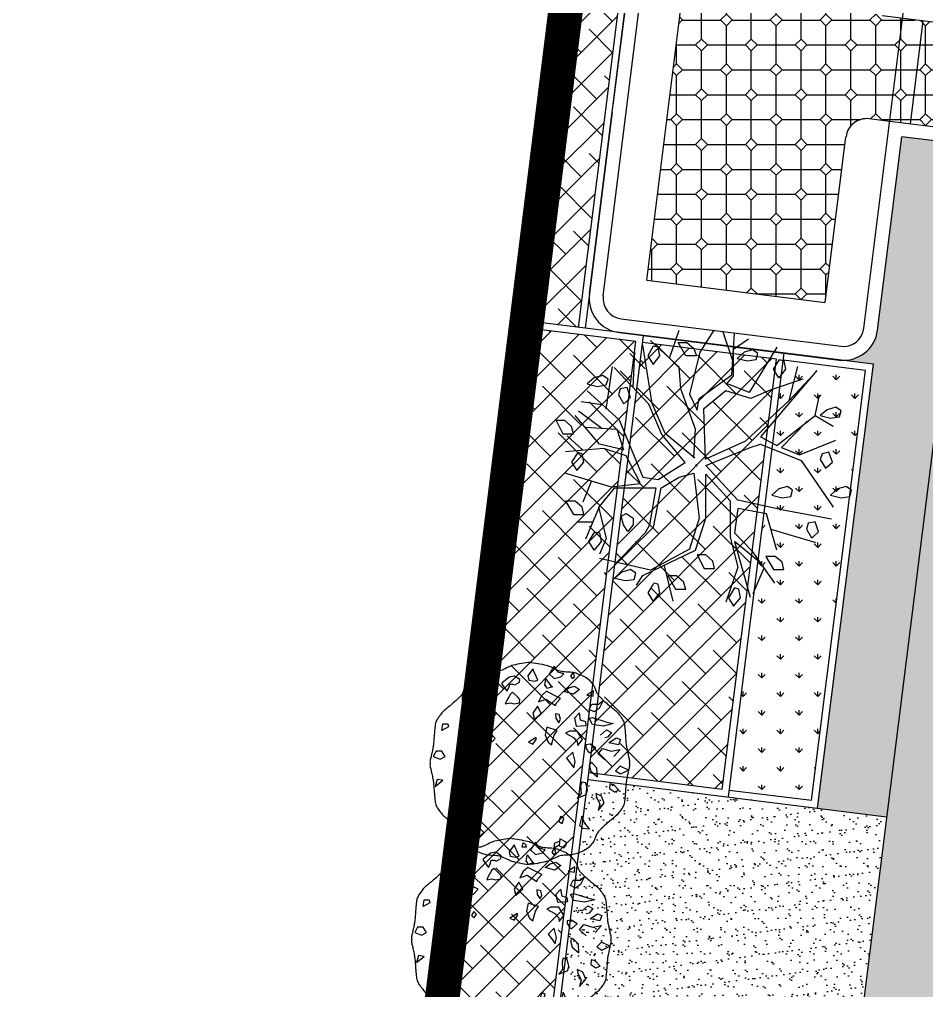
# Model space of a CAD drawing. Header units: millimetres. Extents: x 54321 to 643206, y 47154 to 1199119.
# Drawn here: x 97892 to 111009, y 107823 to 121865 of the extents above; entities that cross this region are included whole.
import ezdxf

# ---------------------------------------------------------------- set-up
doc = ezdxf.new("R2010")
doc.units = ezdxf.units.MM
doc.linetypes.add('SiteBoundary RT1$0$DASHDOT', pattern=[1, 0.5, -0.25, 0, -0.25])
for name, color, linetype in [('+AT9 - Trees', 3, 'Continuous'), ('+AT9-HATCH', 8, 'Continuous'), ('+AT9-PAVE', 1, 'Continuous'), ('+AT9_Hardscape', 1, 'Continuous'), ('09 RT1 - POD - FACILITY$0$AM-LOW WALL', 2, 'Continuous'), ('SiteBoundary RT1$0$AM-BOUNDARYLINE', 242, 'SiteBoundary RT1$0$DASHDOT')]:
    doc.layers.add(name, color=color, linetype=linetype)
pattern_1 = [(45, (4908208.38, 2762928.94), (-224.506403, 224.506403), []), (135, (4908208.38, 2762928.94), (-673.519209, 224.506403), [793.75, -476.25])]
pattern_2 = [(0, (4519.18, -35824.1), (360, 360), [550.293, -169.707]), (90, (4434.33, -35739.26), (-360, 360), [550.293, -169.707]), (45, (4709.5, -35464.1), (-360.0008, 360.0008), [120, -389.118]), (315, (4709.5, -35464.1), (360.0008, 360.0008), [120, -389.118]), (45, (4794.33, -35548.97), (-360.0008, 360.0008), [120, -389.118]), (315, (4794.33, -35379.26), (360.0008, 360.0008), [120, -389.118])]

# ---------------------------------------------------------------- blocks, each defined once
blk = doc.blocks.new('ARCHITECT')
at = {"layer": '09 RT1 - POD - FACILITY$0$AM-LOW WALL', "color": 8}
for p, q in [((-14540, 51454), (-20823, 1219)), ((-14410, 51287), (-20667, 1199))]:
    blk.add_line(p, q, dxfattribs=at)
blk = doc.blocks.new('T26')
at = {"color": 0, "linetype": 'Continuous'}
for points in [[(-471, 1882), (-304, 2376)], [(304, 2376), (61, 1985), (-122, 1251), (15, 970), (46, 1175), (624, 1589), (669, 2319)], [(639, 1837), (471, 2338)], [(654, 2042), (913, 2224)], [(-30, 129), (-548, 559), (-776, 1084), (-943, 2118)], [(-46, 133), (-15, 635), (-274, 1346), (-304, 1722), (-806, 2190)], [(1414, 2072), (928, 1281), (593, 1411), (532, 1433), (654, 1574), (654, 2034)], [(-897, 1692), (-1171, 1962)], [(-1110, 1365), (-1080, 2000)], [(-1916, 1308), (-1354, 798), (-943, -209), (-669, -247), (-198, 49), (-608, 540), (-837, 1072), (-1445, 1719)], [(-1582, 989), (-1475, 1738)], [(1627, 1141), (1780, 1738)], [(2114, 1665), (1125, 502), (1414, 350), (2084, 878), (2403, 688)], [(1871, 1513), (1293, 1319), (958, 1171), (517, 1308), (122, 989), (152, 110), (867, 430), (1627, 1141), (1977, 1513)], [(2084, 878), (2160, 1232)], [(-1658, 1061), (-2023, 1118)], [(-1947, 669), (-1399, 635), (-1278, 274), (-1703, 373), (-2129, 878)], [(-1658, 650), (-2068, 951)], [(1947, 776), (1491, 316), (1810, 183), (2449, 445)], [(-1992, 266), (-2266, 521)], [(2373, -943), (1551, -791), (730, -608), (167, -4), (943, 316), (1125, 373), (1840, 87), (2403, -734)], [(-989, -304), (-1232, 167), (-1627, 297), (-2297, 240)], [(-15, 0), (0, 0), (0, 19)], [(0, -19), (0, 0), (15, 0)], [(-989, -323), (-1491, -380), (-2312, -137)], [(-624, -399), (-304, -209), (-46, -137), (46, -924), (-122, -1468), (-806, -1840), (-1703, -1635)], [(-1049, -2103), (-943, -1935), (-15, -1487), (167, -924), (167, -152), (593, -624), (593, -1259), (730, -1787), (517, -2403)], [(-1840, -274), (-1992, -643)], [(-776, -399), (-1445, -399), (-1703, -715), (-1947, -1297)], [(-624, -395), (-760, -1091), (-1551, -1871)], [(-776, -395), (-715, -395), (-821, -1046), (-897, -1186), (-1217, -1510)], [(-1719, -726), (-1582, -1281), (-1703, -1559)], [(1414, -1487), (1232, -848), (730, -757), (669, -1183), (973, -1502), (1369, -2068)], [(-1825, -996), (-2099, -996)], [(1308, -1122), (2099, -1354)], [(1095, -1688), (669, -1338), (943, -2312)], [(-1202, -1506), (-1399, -1700)], [(-563, -1764), (-411, -2384)], [(1186, -1806), (989, -2255)], [(-760, -2087), (-852, -2240), (-760, -2388), (-639, -2240), (-669, -2087), (-760, -2065)]]:
    blk.add_lwpolyline(points, dxfattribs=at)
for points in [[(-669, 2072), (-760, 2091), (-852, 1924), (-760, 1772), (-639, 1924)], [(0, 1924), (-183, 1924), (-319, 2156), (-167, 2156), (-46, 2053)], [(989, 2030), (837, 1989), (715, 1878), (897, 1837), (1049, 1859), (1080, 1966)], [(1445, 1536), (1354, 1688), (1460, 1856), (1536, 1837), (1567, 1688)], [(-1643, 1578), (-1795, 1536), (-1916, 1430), (-1734, 1384), (-1582, 1411), (-1551, 1513)], [(-1278, 1087), (-1247, 1106), (-1156, 1190), (-1217, 1365), (-1338, 1346), (-1369, 1236)], [(2449, 1023), (2297, 977), (2175, 875), (2357, 829), (2510, 852), (2540, 958)], [(-2342, 551), (-2160, 551), (-2190, 681), (-2312, 787), (-2464, 787)], [(-2008, 205), (-2084, 228), (-2190, 57), (-2099, -91), (-1977, 57)], [(2388, 57), (2327, 232), (2205, 205), (2175, 103), (2266, -49), (2297, -27)], [(1597, -373), (1445, -414), (1323, -521), (1506, -567), (1658, -544), (1688, -437)], [(2479, -414), (2357, -521), (2540, -567), (2692, -544), (2722, -437), (2631, -373)], [(-2008, -734), (-2129, -631), (-2297, -631), (-2160, -863), (-1977, -863)], [(-1323, -894), (-1232, -844), (-1110, -924), (-1110, -1042), (-1202, -1160), (-1278, -1042)], [(1962, -1015), (1932, -1122), (2023, -1274), (2053, -1251), (2145, -1164), (2084, -992)], [(-1795, -1487), (-1886, -1338), (-1780, -1167), (-1703, -1186), (-1673, -1338)], [(167, -1570), (15, -1570), (137, -1810), (319, -1810), (289, -1681)], [(1354, -1829), (1536, -1829), (1506, -1700), (1384, -1597), (1217, -1597)], [(-1156, -1829), (-1308, -1875), (-1430, -1981), (-1247, -2023), (-1095, -2004), (-1065, -1894)], [(-350, -1939), (-502, -1939), (-365, -2175), (-183, -2175), (-228, -2046)], [(563, -2323), (654, -2472), (776, -2323), (745, -2175), (669, -2152)]]:
    blk.add_lwpolyline(points, close=True, dxfattribs=at)
blk = doc.blocks.new('T18')
at = {"color": 0, "linetype": 'Continuous'}
for points in [[(-74, 2531), (-114, 2527), (-160, 2522), (-210, 2514), (-263, 2506), (-317, 2496), (-369, 2485), (-419, 2475), (-464, 2464), (-503, 2453), (-531, 2443), (-564, 2429), (-599, 2413), (-635, 2396), (-672, 2378), (-709, 2361), (-744, 2345), (-777, 2332), (-805, 2323), (-837, 2317), (-875, 2312), (-916, 2308), (-960, 2305), (-1004, 2303), (-1048, 2300), (-1089, 2296), (-1127, 2291), (-1158, 2284), (-1189, 2275), (-1224, 2263), (-1262, 2249), (-1301, 2232), (-1341, 2215), (-1380, 2197), (-1416, 2178), (-1447, 2159), (-1474, 2141), (-1492, 2126), (-1511, 2108), (-1531, 2086), (-1552, 2062), (-1572, 2038), (-1592, 2013), (-1609, 1989), (-1625, 1967), (-1638, 1947), (-1646, 1931), (-1654, 1912), (-1662, 1890), (-1671, 1867), (-1679, 1844), (-1687, 1821), (-1695, 1800), (-1704, 1781), (-1713, 1765), (-1735, 1737), (-1762, 1706), (-1793, 1673), (-1828, 1640), (-1863, 1607), (-1899, 1574), (-1933, 1544), (-1964, 1517), (-1991, 1493), (-2009, 1477), (-2031, 1459), (-2055, 1440), (-2080, 1420), (-2106, 1400), (-2131, 1380), (-2155, 1360), (-2175, 1341), (-2192, 1324), (-2210, 1303), (-2230, 1279), (-2251, 1251), (-2272, 1221), (-2294, 1191), (-2313, 1160), (-2331, 1130), (-2345, 1102), (-2356, 1077), (-2364, 1051), (-2371, 1020), (-2376, 985), (-2380, 949), (-2384, 911), (-2387, 874), (-2389, 839), (-2392, 807), (-2394, 779), (-2397, 753), (-2399, 722), (-2402, 689), (-2404, 654), (-2407, 618), (-2410, 583), (-2413, 550), (-2416, 520), (-2419, 494), (-2423, 471), (-2428, 445), (-2434, 416), (-2441, 386), (-2448, 355), (-2455, 325), (-2461, 296), (-2466, 270), (-2470, 247), (-2473, 230), (-2478, 210), (-2484, 187), (-2490, 163), (-2495, 139), (-2498, 117), (-2497, 98), (-2492, 83), (-2482, 73), (-2492, 64), (-2497, 49), (-2498, 30), (-2495, 7), (-2490, -16), (-2484, -40), (-2478, -63), (-2473, -83), (-2470, -100), (-2466, -123), (-2461, -149), (-2455, -178), (-2448, -208), (-2441, -239), (-2434, -269), (-2428, -298), (-2423, -324), (-2419, -347), (-2416, -373), (-2413, -403), (-2410, -436), (-2407, -471), (-2404, -507), (-2402, -542), (-2399, -576), (-2397, -606), (-2394, -632), (-2392, -660), (-2389, -692), (-2387, -727), (-2384, -764), (-2380, -802), (-2376, -839), (-2371, -873), (-2364, -904), (-2356, -931), (-2345, -956), (-2331, -983), (-2313, -1013), (-2294, -1044), (-2272, -1075), (-2251, -1104), (-2230, -1132), (-2210, -1156), (-2192, -1177), (-2175, -1194), (-2155, -1213), (-2131, -1233), (-2106, -1253), (-2080, -1273), (-2055, -1293), (-2031, -1312), (-2009, -1330), (-1991, -1346), (-1964, -1370), (-1933, -1397), (-1899, -1428), (-1863, -1460), (-1828, -1493), (-1793, -1526), (-1762, -1559), (-1735, -1590), (-1713, -1618), (-1704, -1634), (-1695, -1653), (-1687, -1674), (-1679, -1697), (-1671, -1720), (-1662, -1743), (-1654, -1765), (-1646, -1784), (-1638, -1800), (-1625, -1820), (-1609, -1842), (-1592, -1866), (-1572, -1891), (-1552, -1916), (-1531, -1939), (-1511, -1961), (-1492, -1980), (-1474, -1995), (-1447, -2012), (-1416, -2031), (-1380, -2050), (-1341, -2068), (-1301, -2086), (-1262, -2102), (-1224, -2116), (-1189, -2128), (-1158, -2137), (-1127, -2144), (-1089, -2149), (-1048, -2153), (-1004, -2156), (-960, -2158), (-916, -2161), (-875, -2165), (-837, -2170), (-805, -2176), (-777, -2185), (-744, -2198), (-709, -2214), (-672, -2231), (-635, -2249), (-599, -2266), (-564, -2282), (-531, -2296), (-503, -2306), (-464, -2317), (-419, -2328), (-369, -2339), (-317, -2349), (-263, -2359), (-210, -2367), (-160, -2375), (-114, -2380), (-74, -2384)], [(-63, 2531), (-24, 2527), (23, 2522), (73, 2514), (126, 2506), (179, 2496), (232, 2485), (282, 2475), (327, 2464), (365, 2453), (394, 2443), (426, 2429), (461, 2413), (498, 2396), (535, 2378), (571, 2361), (607, 2345), (639, 2332), (668, 2323), (700, 2317), (737, 2312), (779, 2308), (822, 2305), (867, 2303), (910, 2300), (952, 2296), (989, 2291), (1021, 2284), (1051, 2275), (1086, 2263), (1124, 2249), (1164, 2232), (1204, 2215), (1242, 2197), (1278, 2178), (1310, 2159), (1336, 2141), (1354, 2126), (1374, 2108), (1394, 2086), (1415, 2062), (1435, 2038), (1454, 2013), (1472, 1989), (1487, 1967), (1500, 1947), (1509, 1931), (1517, 1912), (1525, 1890), (1533, 1867), (1541, 1844), (1550, 1821), (1558, 1800), (1567, 1781), (1576, 1765), (1597, 1737), (1624, 1706), (1656, 1673), (1690, 1640), (1726, 1607), (1761, 1574), (1795, 1544), (1826, 1517), (1853, 1493), (1871, 1477), (1893, 1459), (1917, 1440), (1943, 1420), (1969, 1400), (1994, 1380), (2017, 1360), (2038, 1341), (2055, 1324), (2073, 1303), (2092, 1279), (2114, 1251), (2135, 1221), (2156, 1191), (2176, 1160), (2193, 1130), (2208, 1102), (2219, 1077), (2227, 1051), (2233, 1020), (2238, 985), (2243, 949), (2246, 911), (2249, 874), (2252, 839), (2254, 807), (2257, 779), (2259, 753), (2262, 722), (2264, 689), (2267, 654), (2269, 618), (2272, 583), (2275, 550), (2278, 520), (2282, 494), (2286, 471), (2291, 445), (2297, 416), (2304, 386), (2311, 355), (2317, 325), (2323, 296), (2329, 270), (2332, 247), (2335, 230), (2341, 210), (2347, 187), (2353, 163), (2358, 139), (2360, 117), (2360, 98), (2355, 83), (2345, 73), (2355, 64), (2360, 49), (2360, 30), (2358, 7), (2353, -16), (2347, -40), (2341, -63), (2335, -83), (2332, -100), (2329, -123), (2323, -149), (2317, -178), (2311, -208), (2304, -239), (2297, -269), (2291, -298), (2286, -324), (2282, -347), (2278, -373), (2275, -403), (2272, -436), (2269, -471), (2267, -507), (2264, -542), (2262, -576), (2259, -606), (2257, -632), (2254, -660), (2252, -692), (2249, -727), (2246, -764), (2243, -802), (2238, -839), (2233, -873), (2227, -904), (2219, -931), (2208, -956), (2193, -983), (2176, -1013), (2156, -1044), (2135, -1075), (2114, -1104), (2092, -1132), (2073, -1156), (2055, -1177), (2038, -1194), (2017, -1213), (1994, -1233), (1969, -1253), (1943, -1273), (1917, -1293), (1893, -1312), (1871, -1330), (1853, -1346), (1826, -1370), (1795, -1397), (1761, -1428), (1726, -1460), (1690, -1493), (1656, -1526), (1624, -1559), (1597, -1590), (1576, -1618), (1567, -1634), (1558, -1653), (1550, -1674), (1541, -1697), (1533, -1720), (1525, -1743), (1517, -1765), (1509, -1784), (1500, -1800), (1487, -1820), (1472, -1842), (1454, -1866), (1435, -1891), (1415, -1916), (1394, -1939), (1374, -1961), (1354, -1980), (1336, -1995), (1310, -2012), (1278, -2031), (1242, -2050), (1204, -2068), (1164, -2086), (1124, -2102), (1086, -2116), (1051, -2128), (1021, -2137), (989, -2144), (952, -2149), (910, -2153), (867, -2156), (822, -2158), (779, -2161), (737, -2165), (700, -2170), (668, -2176), (639, -2185), (607, -2198), (571, -2214), (535, -2231), (498, -2249), (461, -2266), (426, -2282), (394, -2296), (365, -2306), (327, -2317), (282, -2328), (232, -2339), (179, -2349), (126, -2359), (73, -2367), (23, -2375), (-24, -2380), (-63, -2384)], [(1648, 760), (1799, 890), (1922, 825), (1826, 716), (1757, 699)], [(1757, 158), (1593, 309), (1703, 435), (1908, 374), (2127, 415), (1976, 244)], [(1552, -749), (1634, -920)], [(662, -1817), (525, -1875), (525, -1981), (649, -1909)]]:
    blk.add_lwpolyline(points, dxfattribs=at)
for points in [[(19, 2334), (5, 2379), (-118, 2208), (-91, 2098), (46, 2078), (129, 2098)], [(621, 2293), (525, 2444), (402, 2252), (525, 2143), (690, 2184), (758, 2252)], [(-926, 1872), (-912, 2047), (-1103, 2153), (-1145, 2136), (-1103, 1872), (-994, 1790)], [(-433, 1982), (-323, 2047), (-310, 2112), (-446, 2198), (-570, 2174), (-748, 2026), (-748, 2003), (-624, 1828), (-583, 1917), (-556, 2003), (-487, 2003)], [(293, 1965), (320, 2136), (443, 1965), (484, 1941), (348, 1900), (320, 1965)], [(991, 2293), (922, 2208), (964, 2143), (1018, 2184)], [(991, 1760), (758, 1825), (881, 1910), (1018, 1951), (1141, 1869)], [(-1719, 1606), (-1583, 1496), (-1555, 1561), (-1583, 1688), (-1719, 1773)], [(-1240, 1879), (-1364, 1879), (-1418, 1770), (-1432, 1681), (-1309, 1715), (-1227, 1770)], [(-1103, 1681), (-1254, 1592), (-1076, 1527), (-1021, 1527), (-939, 1616)], [(-487, 1804), (-542, 1760), (-638, 1588), (-665, 1523), (-542, 1547), (-446, 1523), (-323, 1547), (-310, 1630), (-351, 1674)], [(334, 1828), (224, 1725), (142, 1571), (320, 1636), (553, 1482), (580, 1551), (676, 1657), (498, 1746)], [(1319, 1732), (1470, 1708), (1484, 1842)], [(46, 1144), (211, 1294), (115, 1465), (5, 1294)], [(1607, 1517), (1716, 1606), (1621, 1407), (1497, 1325), (1374, 1387), (1443, 1517)], [(-1555, 1171), (-1555, 1260), (-1706, 1236), (-1706, 1106)], [(-1158, 1188), (-994, 1171), (-871, 1298), (-967, 1349), (-1021, 1318)], [(567, 1171), (635, 1061), (676, 1150), (649, 1260), (553, 1280)], [(1169, 1126), (1141, 1301), (1018, 1171), (1059, 979), (1306, 1000), (1292, 1085)], [(1785, 1085), (1963, 1041), (1716, 979), (1456, 1024), (1374, 1171), (1456, 1191)], [(-2212, 873), (-2185, 1037), (-2062, 1037), (-2048, 966)], [(-1569, 996), (-1706, 801), (-1788, 675), (-1678, 716), (-1459, 822), (-1418, 976)], [(306, 764), (375, 593), (457, 528), (525, 764), (594, 873), (348, 955)], [(-1035, 658), (-980, 603), (-912, 678), (-980, 750)], [(1087, 596), (1100, 510), (1210, 658), (1087, 856), (895, 856), (799, 812), (991, 702)], [(-104, 589), (5, 545), (87, 654), (87, 706)], [(1402, 545), (1292, 524), (1292, 459), (1347, 374), (1402, 333), (1538, 452)], [(2031, 699), (2141, 654), (2086, 524), (1853, 572)], [(-2349, 374), (-2418, 244), (-2253, 179), (-2130, 244), (-2212, 374)], [(-1555, 137), (-1377, 226), (-1555, 281), (-1678, 120), (-1692, 11)], [(1032, 117), (977, 346), (827, 202), (909, 96), (1005, -34)], [(1415, -116), (1579, -253), (1566, -40), (1429, 100), (1374, 42)], [(2141, -184), (2332, -92), (2127, 7), (2018, -109)], [(-2322, -314), (-2376, -489), (-2185, -338)], [(1196, -383), (1169, -468), (1183, -660), (1087, -769), (1306, -684), (1333, -574), (1292, -403)], [(1867, -533), (1990, -619), (2100, -574), (1976, -448), (1881, -424)], [(-1897, -879), (-1815, -1006), (-1829, -941), (-1747, -814), (-1802, -660)], [(1593, -1071), (1744, -896), (1675, -725), (1538, -660), (1552, -749), (1634, -920)], [(635, -1344), (717, -1389), (758, -1266), (676, -1221)], [(1265, -1375), (1196, -1207), (1141, -1440), (1210, -1505), (1388, -1522)], [(-1405, -1567), (-1336, -1721), (-1281, -1697), (-1186, -1611), (-1295, -1505)], [(-159, -1964), (-255, -1964), (-227, -1858), (-173, -1895)], [(813, -1847), (662, -1762), (649, -1933), (758, -1977), (813, -1912)]]:
    blk.add_lwpolyline(points, close=True, dxfattribs=at)

msp = doc.modelspace()

# ---------------------------------------------------------------- hatches: boundary and pattern name
at = {"layer": '+AT9-HATCH'}
h = msp.add_hatch(dxfattribs=at)
h.set_pattern_fill('ANSI38', color=62, scale=100)
h.set_pattern_definition(pattern_1)
h.paths.add_polyline_path([(105973, 117411), (106376, 120636), (107188, 127136), (107520, 129794), (106924, 129868), (105377, 117486)])
h = msp.add_hatch(dxfattribs=at)
h.set_pattern_fill('GRAVEL', color=252, scale=15, angle=270)
h.set_pattern_definition([(138.0127875, (4911738.24, 2776781.783), (-3428.99999979, 3048.00000024), [51.258216, -5074.572546]), (94.969741, (4911700.14, 2776816.073), (381.000021705, -4571.99999819), [87.960708, -8708.107334]), (42.5104471, (4911692.52, 2776903.703), (-4190.99999854, -3810.00000161), [62.022228, -6140.20842]), (177.273689, (4911597.27, 2777052.293), (7619.99999996, -381.0000008), [80.100678, -7929.965614]), (202.83365418, (4911517.26, 2777056.103), (4571.999999933, 1905.00000016), [78.545055, -7775.971162]), (267.273689, (4911444.87, 2777025.623), (381.0000008, 7619.99999996), [80.100678, -7929.965614]), (307.69424047, (4911441.06, 2776945.613), (-3810.000000285, 4952.99999978), [105.92905, -10486.967297]), (342.25532837, (4911505.83, 2776861.793), (8381.99999977, -2667.000000717), [100.007928, -9900.78849]), (31.42956562, (4911601.08, 2776831.313), (4952.999999734, 3048.00000043), [80.37195, -7956.831855]), (85.2363583, (4911669.66, 2776873.223), (-381.00000066, -4190.99999994), [91.756992, -4496.090543]), (132.3974378, (4911677.28, 2776964.663), (-4191.00000016, 4571.999999854), [118.661688, -11747.515877]), (48.8140748, (4911593.46, 2776675.103), (2286.00000019, 2666.99999984), [40.50068, -4009.584874]), (81.4692344, (4911620.13, 2776705.583), (-761.999999136, -4953.000000133), [77.052297, -7628.19585]), (135, (4911631.56, 2776781.78), (-381, 5e-13), [53.8814, -484.933966]), (113.1985905, (4911677.28, 2776808.453), (761.99999987, -1905.00000005), [29.016198, -2872.593355]), (201.8014095, (4911665.85, 2776835.12), (1143, 381.0000001), [41.034843, -2010.712949]), (300.9637565, (4911627.75, 2776819.88), (761.99999996, -1143), [66.64795, -2154.944723]), (71.5650512, (4911662.04, 2776762.73), (-381, -762), [48.19307, -1156.634718]), (286.38954033, (4911665.85, 2777056.103), (1143, -3810), [67.5132, -6683.824]), (340.34617594, (4911684.9, 2776991.333), (-4190.99999995, 1524.00000014), [56.63984, -5607.332352]), (203.1985905, (4911738.24, 2776762.733), (1905.00000005, 761.99999987), [58.032015, -2843.577538]), (253.61045967, (4911684.9, 2776739.873), (1142.99999973, 3810.00000008), [67.5132, -6683.824]), (249.4439548, (4911429.63, 2777056.103), (762, 1905), [65.10528, -3190.160147]), (204.7751406, (4911406.77, 2776995.143), (4190.99999897, 1905.00000227), [54.550818, -5400.539007]), (336.8014095, (4911357.24, 2776758.923), (1905.00000005, -761.9999999), [58.032015, -2843.577538]), (287.35402464, (4911410.58, 2776736.063), (-1524.00000032, 4952.9999999), [63.86741, -6322.856397]), (339.4439548, (4911357.24, 2776945.613), (-1905, 762), [32.55264, -3222.712787]), (11.3099325, (4911357.24, 2776781.78), (1524, 381), [19.42719, -1923.299245]), (75.9637565, (4911376.29, 2776785.59), (-381, -1143), [78.545055, -1492.358188]), (96.00900596, (4911395.34, 2776861.793), (381.0000002, -3809.99999998), [72.79005, -7206.20473]), (213.6900675, (4911593.46, 2776819.88), (762, 381), [54.948582, -1318.766454]), (263.1572266, (4911547.74, 2776789.403), (-761.99999966, -6477.00000004), [95.933514, -9497.40136]), (330.9453959, (4911536.31, 2776694.153), (-2666.99999998, 1524.00000004), [39.226236, -3883.408848]), (360, (4911570.6, 2776675.1), (381, 381), [22.86, -358.14]), (30.25643716, (4911406.77, 2776869.413), (-2667.0000001, -1523.99999981), [52.930044, -5240.091116]), (318.0127875, (4911452.49, 2776896.083), (3428.99999978, -3048.00000025), [102.516432, -5023.31433]), (270, (4911528.7, 2776827.5), (381, -381), [99.06, -281.94]), (235.3048465, (4911528.69, 2776728.443), (-2666.99999794, -3810.00000144), [60.241434, -5963.897509]), (164.0546041, (4911494.4, 2776678.913), (-1524, 380.99999997), [55.474362, -2718.247506]), (117.64597536, (4911441.06, 2776694.153), (-3809.999999495, 7239.000000266), [90.321765, -8941.869663]), (85.42607874, (4911399.15, 2776774.163), (381, 4953), [95.55442, -9459.876968])])
h.paths.add_polyline_path([(110430, 110337), (111643, 120044), (110651, 120168), (110302, 117374, -0.414214), (109743, 116940), (108950, 117039), (110240, 116878), (109433, 110462)])
h = msp.add_hatch(dxfattribs=at)
h.set_pattern_fill('ANSI38', color=62, scale=100)
h.set_pattern_definition(pattern_1)
h.paths.add_polyline_path([(105568, 107318), (106804, 117207), (105365, 117386), (104130, 107498)])
h = msp.add_hatch(dxfattribs=at)
h.set_pattern_fill('ANSI38', color=62, scale=100)
h.set_pattern_definition(pattern_1)
h.paths.add_polyline_path([(108838, 116952), (106903, 117194), (106126, 110976), (108056, 110735)])
h = msp.add_hatch(dxfattribs=at)
h.set_pattern_fill('GRASS', color=76, scale=15)
h.set_pattern_definition([(90, (4911357.24, 2777056.1), (-269.407684, 269.407684), [71.4375, -467.377867]), (45, (4911357.24, 2777056.1), (-269.407684, 269.407684), [71.4375, -309.5625]), (135, (4911357.24, 2777056.1), (-269.407684, -269.407684), [71.4375, -309.5625])])
h.paths.add_polyline_path([(110128, 116791), (108937, 116940), (108155, 110722), (109346, 110574)])
h = msp.add_hatch(dxfattribs=at)
h.set_pattern_fill('AR-SAND', color=8, scale=5)
h.paths.add_polyline_path([(106114, 110877), (105655, 107206), (109575, 106717), (109674, 106704), (109972, 106667), (110430, 110337), (109433, 110462)])
at = {"layer": '+AT9-PAVE'}
h = msp.add_hatch(dxfattribs=at)
h.set_pattern_fill('DASH', color=140, scale=100, angle=45)
h.paths.add_polyline_path([(134854, 127781), (134879, 125794, -0.398938), (135471, 125285), (135569, 124497), (137879, 124786), (151532, 126491), (151361, 127854), (150461, 134937, -0.049314), (110935, 134543), (110317, 129595), (110298, 129446), (110046, 127383), (114848, 126783, -0.414214), (115108, 126448), (115071, 126151), (115954, 126040), (115954, 127781)])
h.paths.add_polyline_path([(117453, 125853), (117490, 126151, -0.414214), (117825, 126411), (124605, 125564), (125218, 125488), (127500, 125203), (127528, 125428, -0.378263), (127826, 125690), (134854, 125793), (134854, 127781), (115954, 127781), (115954, 126040)])
h.paths.add_polyline_path([(115954, 124226), (115146, 124327, -0.414214), (114885, 124662), (114922, 124960), (114960, 125258), (114980, 125419), (114997, 125555), (115034, 125853, 0.414214), (114773, 126188), (109973, 126788), (109576, 123612), (112050, 123303), (115954, 122816)])
h.paths.add_polyline_path([(115071, 126151), (115108, 126448, 0.414214), (114848, 126783), (110046, 127383), (109973, 126788), (114773, 126188, -0.414214), (115034, 125853)])
h.paths.add_polyline_path([(134854, 124931), (134854, 125793), (127826, 125690, 0.378263), (127528, 125428), (127500, 125203), (127426, 124607), (129360, 124366, -0.414214), (129621, 124031), (129354, 121897, -0.414214), (129020, 121637), (123165, 122368, -0.414214), (122905, 122703), (123146, 124638), (123642, 124576), (125081, 124396, 0.414214), (125416, 124657), (125441, 124855), (123506, 125097), (117751, 125816, 0.414214), (117416, 125556), (117379, 125258), (117341, 124960), (117304, 124662), (117267, 124365, -0.414214), (116932, 124104), (115954, 124226), (115954, 122816), (117652, 122603), (117943, 124938, -0.414214), (118278, 125199), (122247, 124703, -0.414214), (122508, 124368), (122216, 122033), (130310, 121022), (130286, 125223), (134774, 125329), (134854, 124688), (134854, 124931)], is_closed=False)
h.paths.add_polyline_path([(117453, 125853), (117416, 125556, -0.414214), (117751, 125816), (123506, 125097), (125441, 124855), (125478, 125153, 0.414214), (125218, 125488), (124605, 125564), (117825, 126411, 0.414214), (117490, 126151)])
h.paths.add_polyline_path([(125416, 124657, -0.414214), (125081, 124396), (123642, 124576), (123426, 122840), (128883, 122158), (129100, 123894), (127661, 124074, -0.414214), (127401, 124409), (127426, 124607), (125441, 124855)])
h.paths.add_polyline_path([(129100, 123894), (128883, 122158), (123426, 122840), (123642, 124576), (123146, 124638), (122905, 122703, 0.414214), (123165, 122368), (129020, 121637, 0.414214), (129354, 121897), (129621, 124031, 0.414214), (129360, 124366), (127426, 124607), (127401, 124409, 0.414214), (127661, 124074)])
h.paths.add_polyline_path([(125441, 124855), (127426, 124607), (127500, 125203), (125218, 125488, -0.414214), (125478, 125153)])
h.paths.add_polyline_path([(115954, 126040), (115954, 125738), (117416, 125556), (117453, 125853)])
h.paths.add_polyline_path([(115954, 126040), (115071, 126151), (115034, 125853), (115954, 125738)])
h.paths.add_polyline_path([(115954, 125738), (115034, 125853), (114997, 125555), (115954, 125436)])
h.paths.add_polyline_path([(115954, 125436), (117379, 125258), (117416, 125556), (115954, 125738)])
h.paths.add_polyline_path([(115954, 125133), (117341, 124960), (117379, 125258), (115954, 125436)])
h.paths.add_polyline_path([(115954, 125436), (114997, 125555), (114980, 125419), (114960, 125258), (115954, 125133)])
h.paths.add_polyline_path([(115954, 125133), (114960, 125258), (114922, 124960), (115954, 124831)])
h.paths.add_polyline_path([(115954, 124831), (117304, 124662), (117341, 124960), (115954, 125133)])
h.paths.add_polyline_path([(117267, 124365), (117304, 124662), (115954, 124831), (115954, 124529), (117267, 124365)], is_closed=False)
h.paths.add_polyline_path([(115954, 124529), (115954, 124831), (114922, 124960), (114885, 124662)])
h.paths.add_polyline_path([(114885, 124662, 0.414214), (115146, 124327), (115954, 124226), (115954, 124529), (114885, 124662)], is_closed=False)
h.paths.add_polyline_path([(116932, 124104, 0.414214), (117267, 124365), (115954, 124529), (115954, 124226)])
h.paths.add_polyline_path([(134854, 124931), (134854, 124688), (135035, 123243), (135476, 119716), (135481, 119672), (144086, 120747), (145282, 111171), (150641, 111841), (149668, 119630), (149568, 119618), (149345, 121404), (149643, 121441), (149866, 119655), (149965, 119667), (149742, 121453), (150040, 121491), (150263, 119705), (150362, 119717), (150139, 121503), (150437, 121540), (150660, 119754), (150759, 119766), (150536, 121553), (150834, 121590), (151057, 119804), (151156, 119816), (150933, 121602), (151231, 121639), (151454, 119853), (151553, 119866), (151330, 121652), (151628, 121689), (151831, 120063), (151840, 120074), (151850, 120086), (151860, 120096), (151873, 120107), (151886, 120119), (151901, 120131), (151917, 120143), (151921, 120147), (151727, 121701), (152025, 121739), (152184, 120462), (152187, 120468), (152197, 120481), (152207, 120495), (152219, 120510), (152231, 120525), (152243, 120539), (152255, 120552), (152267, 120563), (152272, 120567), (152124, 121751), (151594, 125995), (137941, 124290, 0.414214), (137681, 123955), (137693, 123856), (137730, 123558), (137767, 123260, -0.414214), (137507, 122925), (136090, 122748, -0.414214), (135755, 123009), (135718, 123307), (135681, 123604), (135643, 123902), (135606, 124200), (135569, 124497), (135471, 125285, 0.398938), (134879, 125794), (134854, 125793), (134854, 124931)], is_closed=False)
h.paths.add_polyline_path([(135569, 124497), (135606, 124200), (137619, 124451, -0.414214), (137879, 124786), (135569, 124497)], is_closed=False)
h.paths.add_polyline_path([(135643, 123902), (137656, 124153), (137619, 124451), (135606, 124200), (135643, 123902)], is_closed=False)
h.paths.add_polyline_path([(135681, 123604), (137693, 123856), (137681, 123955), (137656, 124153), (135643, 123902), (135681, 123604)], is_closed=False)
h.paths.add_polyline_path([(137941, 124290), (151594, 125995), (151532, 126491), (137879, 124786, 0.414214), (137619, 124451), (137656, 124153), (137681, 123955, -0.414214), (137941, 124290)])
h.paths.add_polyline_path([(137799, 121312, 1), (137199, 121312, 1)], flags=16)
h.paths.add_polyline_path([(137892, 120568, 1), (137292, 120568, 1)], flags=16)
h.paths.add_polyline_path([(138543, 121405, 1), (137943, 121405, 1)], flags=16)
h.paths.add_polyline_path([(138636, 120661, 1), (138036, 120661, 1)], flags=16)
h.paths.add_polyline_path([(136293, 121124, 1), (135693, 121124, 1)], flags=16)
h.paths.add_polyline_path([(136385, 120380, 1), (135785, 120380, 1)], flags=16)
h.paths.add_polyline_path([(137037, 121217, 1), (136437, 121217, 1)], flags=16)
h.paths.add_polyline_path([(137130, 120473, 1), (136530, 120473, 1)], flags=16)
h.paths.add_polyline_path([(145897, 119159), (145599, 119122), (145376, 120908), (145674, 120945)], flags=16)
h.paths.add_polyline_path([(145500, 119109), (145202, 119072), (144979, 120858), (145277, 120896)], flags=16)
h.paths.add_polyline_path([(148675, 119506), (148378, 119469), (148155, 121255), (148452, 121292)], flags=16)
h.paths.add_polyline_path([(147088, 119308), (146790, 119271), (146567, 121057), (146865, 121094)], flags=16)
h.paths.add_polyline_path([(147485, 119357), (147187, 119320), (146964, 121106), (147262, 121144)], flags=16)
h.paths.add_polyline_path([(146294, 119209), (145996, 119171), (145773, 120958), (146071, 120995)], flags=16)
h.paths.add_polyline_path([(146691, 119258), (146393, 119221), (146170, 121007), (146468, 121044)], flags=16)
h.paths.add_polyline_path([(148278, 119457), (147981, 119419), (147758, 121206), (148055, 121243)], flags=16)
h.paths.add_polyline_path([(147882, 119407), (147584, 119370), (147361, 121156), (147658, 121193)], flags=16)
h.paths.add_polyline_path([(145103, 119060), (144805, 119023), (144582, 120809), (144880, 120846)], flags=16)
h.paths.add_polyline_path([(144706, 119010), (144409, 118973), (144185, 120759), (144483, 120796)], flags=16)
h.paths.add_polyline_path([(145128, 117249), (145091, 117547), (145053, 117844, -0.414214), (145574, 118514), (148551, 118886, -0.031081), (148626, 118891, -0.378263), (149221, 118365), (149259, 118063), (149296, 117765), (149822, 113552), (149897, 112957, -0.414214), (149376, 112287), (146399, 111915, -0.414214), (145729, 112436), (145655, 113032), (145275, 116067)], flags=16)
h.paths.add_polyline_path([(149469, 119605), (149172, 119568), (148948, 121354), (149246, 121391)], flags=16)
h.paths.add_polyline_path([(149072, 119556), (148775, 119519), (148551, 121305), (148849, 121342)], flags=16)
h.paths.add_polyline_path([(135718, 123307), (137730, 123558), (137693, 123856), (135681, 123604), (135718, 123307)], is_closed=False, flags=16)
h.paths.add_polyline_path([(135755, 123009), (137767, 123260), (137730, 123558), (135718, 123307), (135755, 123009)], is_closed=False, flags=16)
h.paths.add_polyline_path([(136090, 122748), (137507, 122925, 0.414214), (137767, 123260), (135755, 123009, 0.414214)], flags=16)
h.paths.add_polyline_path([(137699, 121312, 1), (137299, 121312, 1)], flags=0)
h.paths.add_polyline_path([(137599, 121312, 1), (137399, 121312, 1)], flags=0)
h.paths.add_polyline_path([(137792, 120568, 1), (137392, 120568, 1)], flags=0)
h.paths.add_polyline_path([(137692, 120568, 1), (137492, 120568, 1)], flags=0)
h.paths.add_polyline_path([(138443, 121405, 1), (138043, 121405, 1)], flags=0)
h.paths.add_polyline_path([(138343, 121405, 1), (138143, 121405, 1)], flags=0)
h.paths.add_polyline_path([(138536, 120661, 1), (138136, 120661, 1)], flags=0)
h.paths.add_polyline_path([(138436, 120661, 1), (138236, 120661, 1)], flags=0)
h.paths.add_polyline_path([(136193, 121124, 1), (135793, 121124, 1)], flags=0)
h.paths.add_polyline_path([(136093, 121124, 1), (135893, 121124, 1)], flags=0)
h.paths.add_polyline_path([(136285, 120380, 1), (135885, 120380, 1)], flags=0)
h.paths.add_polyline_path([(136185, 120380, 1), (135985, 120380, 1)], flags=0)
h.paths.add_polyline_path([(136937, 121217, 1), (136537, 121217, 1)], flags=0)
h.paths.add_polyline_path([(136837, 121217, 1), (136637, 121217, 1)], flags=0)
h.paths.add_polyline_path([(137030, 120473, 1), (136630, 120473, 1)], flags=0)
h.paths.add_polyline_path([(136930, 120473, 1), (136730, 120473, 1)], flags=0)
h.paths.add_polyline_path([(145275, 116067), (145655, 113032, 0.414214), (146324, 112511), (149301, 112883, 0.414214), (149822, 113552), (149296, 117765, 0.413773), (148627, 118286), (145650, 117919, 0.414655), (145128, 117249)], flags=0)
h.paths.add_polyline_path([(145729, 112436, 0.414214), (146399, 111915), (149376, 112287, 0.414214), (149897, 112957), (149822, 113552, -0.414214), (149301, 112883), (146324, 112511, -0.414214), (145655, 113032)], flags=0)
h.paths.add_polyline_path([(149221, 118365, 0.378263), (148626, 118891), (145574, 118514, 0.414214), (145053, 117844), (145091, 117547, -0.414655), (145612, 118217), (148590, 118584, -0.413773), (149259, 118063)], flags=0)
h.paths.add_polyline_path([(145650, 117919), (148627, 118286, -0.413773), (149296, 117765), (149259, 118063, 0.413773), (148590, 118584), (145612, 118217, 0.414655), (145091, 117547), (145128, 117249, -0.414655)], flags=0)
h.paths.add_polyline_path([(145275, 116067), (145655, 113032, 0.414214), (146324, 112511), (149301, 112883, 0.414214), (149822, 113552), (149296, 117765, 0.413773), (148627, 118286), (145650, 117919, 0.414655), (145128, 117249)], flags=0)
h.paths.add_polyline_path([(145650, 117919), (148627, 118286, -0.413773), (149296, 117765), (149259, 118063, 0.413773), (148590, 118584), (145612, 118217, 0.414655), (145091, 117547), (145128, 117249, -0.414655)], flags=0)
h.paths.add_polyline_path([(149221, 118365, 0.378263), (148626, 118891), (145574, 118514, 0.414214), (145053, 117844), (145091, 117547, -0.414655), (145612, 118217), (148590, 118584, -0.413773), (149259, 118063)], flags=0)
h.paths.add_polyline_path([(145729, 112436, 0.414214), (146399, 111915), (149376, 112287, 0.414214), (149897, 112957), (149822, 113552, -0.414214), (149301, 112883), (146324, 112511, -0.414214), (145655, 113032)], flags=0)
at = {"layer": '+AT9_Hardscape'}
h = msp.add_hatch(dxfattribs=at)
h.set_pattern_fill('CTYSQMK2', color=8, scale=30)
h.set_pattern_definition(pattern_2)
h.paths.add_polyline_path([(139679, 117475), (139686, 117482), (139701, 117494), (139717, 117506), (139732, 117518), (139746, 117529), (139759, 117539), (139770, 117549), (139786, 117563), (139804, 117579), (139825, 117597), (139846, 117616), (139867, 117636), (139887, 117656), (139906, 117675), (139922, 117694), (139936, 117712), (139940, 117720), (139945, 117731), (139950, 117744), (139955, 117757), (139960, 117771), (139965, 117785), (139970, 117798), (139975, 117809), (139980, 117818), (139987, 117830), (139996, 117843), (140007, 117858), (140019, 117872), (140031, 117887), (140043, 117901), (140055, 117914), (140067, 117925), (140077, 117934), (140093, 117945), (140112, 117956), (140133, 117967), (140156, 117978), (140179, 117988), (140203, 117998), (140226, 118006), (140246, 118013), (140264, 118019), (140283, 118023), (140306, 118026), (140330, 118028), (140356, 118030), (140382, 118031), (140408, 118033), (140433, 118035), (140455, 118038), (140474, 118042), (140491, 118048), (140511, 118055), (140531, 118064), (140553, 118075), (140575, 118085), (140597, 118096), (140618, 118105), (140637, 118113), (140654, 118119), (140677, 118125), (140704, 118132), (140733, 118138), (140764, 118145), (140796, 118150), (140828, 118156), (140858, 118160), (140885, 118163), (140915, 118165), (140939, 118163), (140966, 118160), (140996, 118156), (141027, 118150), (141059, 118145), (141090, 118138), (141120, 118132), (141147, 118125), (141170, 118119), (141187, 118113), (141206, 118105), (141227, 118096), (141247, 118086), (141248, 118085), (141270, 118075), (141292, 118064), (141298, 118062), (141313, 118055), (141332, 118048), (141349, 118042), (141368, 118038), (141391, 118035), (141415, 118033), (141441, 118031), (141468, 118030), (141493, 118028), (141518, 118026), (141542, 118023), (141559, 118019), (141577, 118013), (141598, 118006), (141621, 117998), (141644, 117988), (141668, 117978), (141691, 117967), (141712, 117956), (141731, 117945), (141746, 117934), (141757, 117925), (141769, 117914), (141781, 117901), (141793, 117887), (141805, 117872), (141817, 117858), (141827, 117843), (141836, 117830), (141844, 117818), (141849, 117809), (141854, 117798), (141859, 117785), (141863, 117771), (141868, 117757), (141873, 117744), (141878, 117731), (141883, 117720), (141889, 117711), (141902, 117694), (141918, 117675), (141936, 117656), (141957, 117636), (141978, 117616), (141999, 117597), (142019, 117579), (142038, 117563), (142054, 117549), (142064, 117539), (142077, 117529), (142092, 117518), (142107, 117506), (142122, 117494), (142137, 117482), (142151, 117470), (142163, 117459), (142173, 117448), (142184, 117436), (142196, 117422), (142208, 117405), (142221, 117388), (142234, 117369), (142245, 117351), (142256, 117333), (142264, 117317), (142271, 117302), (142276, 117286), (142279, 117268), (142283, 117247), (142285, 117225), (142287, 117203), (142289, 117181), (142290, 117160), (142292, 117141), (142293, 117125), (142295, 117109), (142296, 117091), (142298, 117071), (142299, 117050), (142301, 117029), (142303, 117008), (142304, 116989), (142306, 116971), (142308, 116955), (142310, 116942), (142314, 116926), (142317, 116909), (142321, 116891), (142325, 116873), (142329, 116855), (142333, 116838), (142336, 116822), (142338, 116809), (142340, 116799), (142343, 116787), (142347, 116773), (142350, 116759), (142353, 116745), (142355, 116732), (142355, 116720), (142352, 116711), (142346, 116706), (142352, 116700), (142355, 116691), (142355, 116679), (142353, 116666), (142350, 116652), (142347, 116638), (142343, 116624), (142340, 116612), (142338, 116602), (142336, 116589), (142333, 116573), (142329, 116556), (142325, 116538), (142321, 116520), (142317, 116502), (142314, 116485), (142310, 116469), (142308, 116456), (142306, 116440), (142306, 116439), (142442, 115345), (142800, 112440), (142920, 111480), (143833, 104181), (146156, 104181), (146138, 104324), (146063, 104920), (145989, 105515), (145915, 106111), (145840, 106706), (145766, 107301), (145691, 107897), (145617, 108492), (145543, 109087), (145468, 109683), (145282, 111171), (144086, 120747), (135480, 119672), (135518, 119327), (135367, 119308), (134855, 119244), (134855, 116873)])
h.paths.add_polyline_path([(144352, 96882), (144452, 96895), (144750, 96932), (145148, 96982), (145546, 97031), (145943, 97081), (146043, 97094), (145881, 98393), (146863, 98517), (146553, 101001), (146510, 101348), (146435, 101943), (146361, 102538), (146317, 102886), (146206, 103779), (146156, 104181), (143833, 104181), (143985, 102964), (144176, 101429, -0.425834), (142979, 100106), (136523, 100106), (136523, 99206), (136523, 99156), (136523, 97756), (136523, 97706), (136523, 96956), (144050, 96956), (144064, 96846)])
h.paths.add_polyline_path([(126033, 118029), (126020, 115769), (127890, 116002), (127791, 116796), (130569, 117143), (130668, 116350), (134855, 116873), (134855, 119244), (133318, 119052), (131991, 118880), (131525, 118828), (130324, 118678), (130310, 121022), (122216, 122033), (122012, 120399, -0.414214), (121677, 120138), (117708, 120634, -0.414214), (117448, 120969), (117652, 122603), (115954, 122816), (115970, 119286), (126034, 118130), (126034, 118129), (126033, 118029)], is_closed=False)
h.paths.add_polyline_path([(115954, 119288), (115954, 122816), (112050, 123303), (112038, 123204), (111878, 121929), (111854, 121731), (111668, 120242), (111643, 120044), (110430, 110337), (109972, 106667), (109066, 99421, 0.095474), (109096, 98968), (109270, 98806), (109290, 98562, 0.042994), (109426, 98407, 0.03399), (109551, 98302, 0.026925), (109659, 98232), (109947, 98464), (110310, 98352), (110586, 98474), (110928, 98589), (110861, 98327), (111129, 98612), (111129, 108181), (112579, 108181), (113849, 118342, -0.377305), (115040, 119393, -0.031038), (115188, 119384)])
h.paths.add_polyline_path([(112787, 100165, -0.414214), (111745, 101505), (112579, 108181), (111129, 108181), (111129, 98602), (111129, 98025), (111129, 97954), (112237, 97815), (112535, 97778), (113130, 97704), (113229, 97692), (113825, 97617), (115016, 97468), (115313, 99850), (114890, 99903), (114880, 99889), (114868, 99875), (114855, 99861), (114843, 99848), (114832, 99837), (114821, 99828), (114805, 99817), (114786, 99806), (114765, 99795), (114742, 99784), (114719, 99774), (114695, 99764), (114673, 99756), (114652, 99748), (114634, 99743), (114615, 99739), (114593, 99736), (114568, 99734), (114542, 99732), (114516, 99730), (114490, 99729), (114465, 99727), (114443, 99724), (114424, 99720), (114407, 99714), (114388, 99707), (114367, 99697), (114345, 99687), (114323, 99677), (114301, 99666), (114280, 99657), (114261, 99649), (114244, 99643), (114221, 99636), (114194, 99630), (114165, 99623), (114134, 99617), (114102, 99611), (114070, 99606), (114041, 99602), (114013, 99599), (113983, 99597), (113959, 99599), (113932, 99602), (113902, 99606), (113871, 99611), (113839, 99617), (113808, 99623), (113778, 99630), (113751, 99636), (113728, 99643), (113711, 99649), (113692, 99657), (113672, 99666), (113650, 99677), (113628, 99687), (113606, 99697), (113585, 99707), (113566, 99714), (113549, 99720), (113530, 99724), (113507, 99727), (113483, 99729), (113457, 99730), (113431, 99732), (113405, 99734), (113380, 99736), (113358, 99739), (113339, 99743), (113321, 99748), (113300, 99756), (113277, 99764), (113254, 99774), (113230, 99784), (113207, 99795), (113186, 99806), (113167, 99817), (113152, 99828), (113141, 99837), (113129, 99848), (113117, 99861), (113105, 99875), (113093, 99889), (113082, 99904), (113071, 99918), (113062, 99932), (113054, 99943), (113049, 99953), (113044, 99964), (113040, 99977), (113035, 99991), (113030, 100005), (113025, 100018), (113020, 100031), (113015, 100042), (113009, 100051), (112997, 100068), (112980, 100087), (112962, 100106), (112941, 100126), (112920, 100145), (112916, 100149), (112787, 100165)])
h.paths.add_polyline_path([(139931, 117706), (139931, 117715), (139936, 117712)], is_closed=False, flags=16)
h.paths.add_polyline_path([(109521, 98972), (109371, 98972), (109258, 99163), (109383, 99163), (109483, 99078)], flags=16)
h.paths.add_polyline_path([(110335, 99059), (110410, 99006), (110385, 98918), (110260, 98900), (110110, 98934), (110210, 99025)], flags=16)
h.paths.add_polyline_path([(110711, 98652), (110636, 98778), (110724, 98915), (110786, 98900), (110811, 98778)], flags=16)
h.paths.add_polyline_path([(111538, 98229), (111613, 98176), (111588, 98089), (111463, 98070), (111312, 98107), (111413, 98192)], flags=16)
h = msp.add_hatch(dxfattribs=at)
h.set_pattern_fill('CTYSQMK2', color=8, scale=30)
h.set_pattern_definition(pattern_2)
h.paths.add_polyline_path([(110152, 122633), (107572, 122956), (106965, 118093), (109545, 117771), (109844, 120168, -0.414214), (110179, 120428), (110477, 120391), (110663, 121879), (110365, 121917, -0.414213), (110105, 122251)])
h.paths.add_polyline_path([(110960, 121842), (110663, 121879), (110477, 120391), (110775, 120354), (110960, 121842)], is_closed=False)
h.paths.add_polyline_path([(110775, 120354), (111072, 120317), (111258, 121805), (110960, 121842)])
h.paths.add_polyline_path([(111370, 120279), (111556, 121768), (111258, 121805), (111072, 120317)])
h.paths.add_polyline_path([(111668, 120242), (111854, 121731), (111556, 121768), (111370, 120279), (111668, 120242)], is_closed=False)

# ---------------------------------------------------------------- linework, layer by layer
at = {"layer": '+AT9_Hardscape', "color": 1}
for p, q in [((106924, 129868), (100686, 79930)), ((107619, 129781), (106475, 120624)), ((107188, 127136), (106376, 120636)), ((106134, 117895), (106816, 123353)), ((106332, 117870), (107014, 123328)), ((112050, 123303), (109066, 99421)), ((106965, 118093), (107572, 122956)), ((110103, 117399), (110785, 122857)), ((111854, 121731), (110365, 121917)), ((110775, 120354), (110960, 121842)), ((106376, 120636), (105973, 117411)), ((106462, 120525), (106072, 117399)), ((110477, 120391), (110179, 120428)), ((111668, 120242), (110477, 120391)), ((109545, 117771), (109844, 120168)), ((110302, 117374), (110651, 120168)), ((111643, 120044), (110651, 120168)), ((106965, 118093), (109545, 117771)), ((106593, 117535), (109768, 117139)), ((106804, 117207), (105365, 117386)), ((106568, 117337), (109743, 116940)), ((108838, 116952), (106903, 117194)), ((108143, 110625), (108950, 117039)), ((110128, 116791), (108937, 116940))]:
    msp.add_line(p, q, dxfattribs=at)
at = {"layer": '+AT9_Hardscape'}
msp.add_line((109433, 110463), (110240, 116878), dxfattribs=at)
at = {"layer": '+AT9_Hardscape', "color": 1}
for points in [[(110240, 116878), (105377, 117486)], [(107961, 80431), (102397, 81126), (106915, 117293)], [(105568, 107318), (106804, 117207)], [(106126, 110976), (108056, 110735), (108838, 116954)], [(108155, 110722), (109346, 110574), (110128, 116791)], [(106114, 110877), (110430, 110337)]]:
    msp.add_lwpolyline(points, dxfattribs=at)
at = {"layer": '+AT9_Hardscape'}
for centre, radius, start, end in [((110142, 120130), 300, 82.8795, 172.8795), ((106630, 117833), 500, 172.8795, 262.8795), ((106630, 117833), 300, 172.8795, 262.8795), ((109805, 117436), 300, 262.8795, 352.8795), ((109805, 117436), 500, 262.8795, 352.8795)]:
    msp.add_arc(centre, radius, start, end, dxfattribs=at)
at = {"layer": 'SiteBoundary RT1$0$AM-BOUNDARYLINE', "color": 216, "lineweight": 50, "ltscale": 25, "const_width": 500}
msp.add_lwpolyline([(109678, 153119), (124761, 152212), (144186, 152900), (150398, 153717), (161910, 61517), (150511, 61517), (130428, 62218), (110895, 59778), (98172, 61015)], close=True, dxfattribs=at)

# ---------------------------------------------------------------- block references
at = {"layer": '+AT9 - Trees'}
for name, p, xscale, yscale, zscale in [('T26', (107681, 115417), 0.823700055001783, 0.823700055001783, 0.823700055001783), ('T18', (105313, 111064), 0.5940914200688094, 0.5940914200688094, 0.5940914200688094), ('T18', (105044, 108519), 0.5940914200688094, 0.5940914200688094, 0.5940914200688094)]:
    msp.add_blockref(name, p, dxfattribs=dict(at, xscale=xscale, yscale=yscale, zscale=zscale))
at = {"layer": '+AT9_Hardscape', "color": 1}
msp.add_blockref('ARCHITECT', (121334, 78581), dxfattribs=at)

doc.saveas('drawing.dxf')
